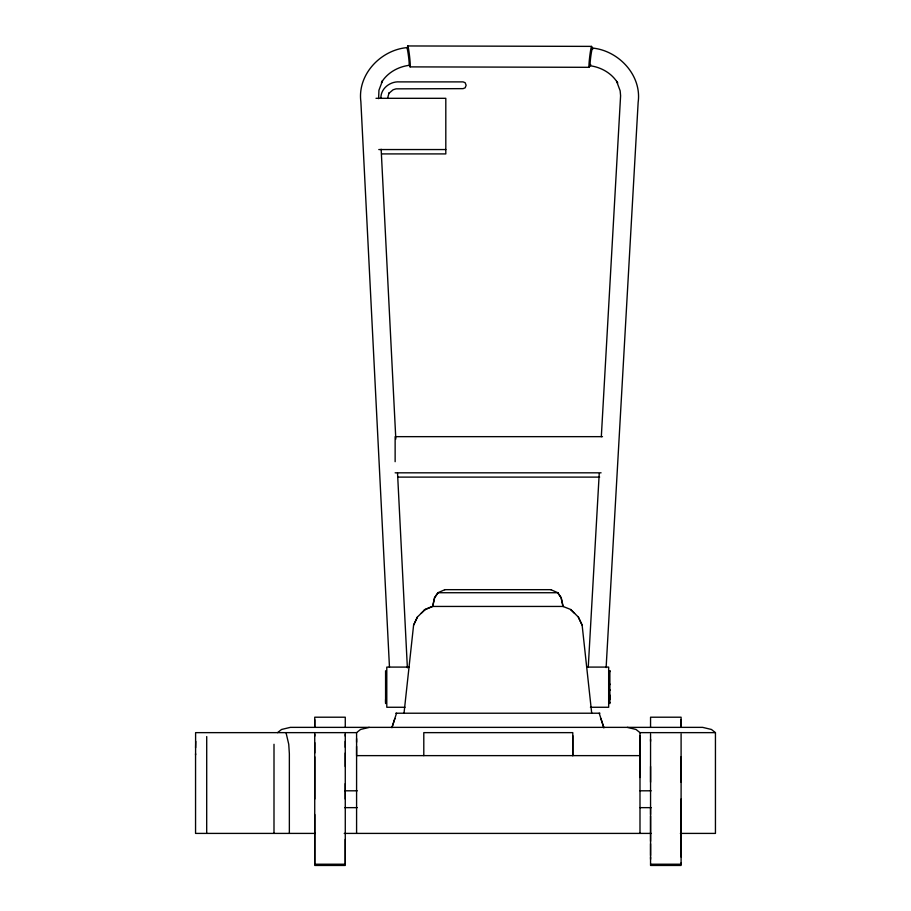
<?xml version="1.0" encoding="UTF-8"?>
<svg xmlns="http://www.w3.org/2000/svg" width="911" height="911" viewBox="0 0 911 911"><rect width="100%" height="100%" fill="white"/><g stroke="black" fill="none" stroke-linecap="round" stroke-linejoin="round"><path stroke-width="1.37" d="M195.592 754.843L195.603 732.638L356.588 732.638L360.54 729.472L369.24 727.365M314.739 862.922L314.739 814.525M314.739 799.061L314.739 756.813M314.739 752.987L314.739 742.636M314.739 736.122L314.739 733.902L314.739 865.45L345.269 865.45L345.269 733.902L345.269 736.122M314.739 719.736L314.739 727.137L314.739 717.208L345.269 717.208L345.269 727.137M345.269 839.384L345.269 864.22L314.739 864.22M345.269 799.061L345.269 783.597M345.269 766.481L345.269 752.987M345.269 747.327L345.269 741.349M356.588 746.428L356.588 755.629L639.989 755.629M356.588 742.249L356.588 738.627M385.581 702.483L385.581 699.523M609.869 703.588L609.869 702.483M609.869 699.523L609.869 695.082M609.869 690.379L609.869 683.99M609.869 671.646L609.869 670.769L609.869 684.673M639.989 833.406L639.989 732.638L636.037 729.472L627.337 727.365M650.556 859.289L650.556 856.978M650.556 855.52L650.556 843.745M650.556 841.308L650.556 815.926M650.556 814.525L650.556 807.499M650.556 782.196L650.556 766.481M650.556 741.349L650.556 739.322M681.098 856.978L681.098 799.061M681.098 782.196L681.098 756.813M681.098 719.736L681.098 727.137L681.098 717.208L650.556 717.208L650.556 727.137M195.592 747.783L195.74 741.338M206.717 736.555L206.695 833.406M274.006 744.276L273.995 833.406M588.278 666.829L599.222 473.663M601.317 436.733L620.596 95.723L620.152 90.781L616.645 81.375L617.715 83.049C611.919 73.347 601.294 67.266 590.237 65.774M606.122 667.604L638.155 102.305C641.925 75.306 618.74 50.652 592.514 48.055M380.9 98.297C380.559 88.561 390.159 81.204 399.439 81.888L463.073 81.888L465.157 82.719L466.125 85.27L465.157 87.809L463.073 88.64L396.069 88.845L393.108 89.768L388.644 93.548L389.043 92.933L387.653 98.001M404.017 713.222L413.594 625.128L417.432 616.986L424.925 609.675L421.133 613.342M432.6 606.441L434.513 597.696L437.906 592.731L444.91 589.668M394.884 718.494L391.912 727.707L396.536 713.222M413.594 625.128L417.443 616.986M438.077 592.731L434.661 597.696L432.736 606.441L424.856 609.732M277.559 732.638L281.556 729.472L290.358 727.365L702.643 727.365L711.445 729.472L715.442 732.638L715.442 833.406L680.369 833.406M424.355 609.732L432.258 606.441L563.465 606.441M407.729 45.96L591.615 46.381M410.109 66.89L589.132 67.312M376.004 98.308L445.809 98.308L445.809 153.913L381.584 153.913M378.794 149.552L445.809 149.552M602.49 436.654L395.135 436.654L395.135 461.695M395.135 472.82L601.078 472.82M397.982 477.113L599.654 477.113M444.67 589.668L551.053 589.668M437.633 592.731L558.09 592.731M409.233 667.091L386.788 667.091L386.788 707.266L405.031 707.266M587.618 667.091L608.662 667.091L608.662 707.266L590.419 707.266M395.795 713.222L599.939 713.222M639.989 732.638L715.442 732.638M344.688 790.805L357.214 790.805M640.012 790.805L651.137 790.805M344.688 807.647L357.214 807.647M640.012 807.647L651.137 807.647M315.377 833.406L195.558 833.406L195.558 753.727M344.221 833.406L651.194 833.406M650.556 864.22L681.098 864.22L681.098 733.902M571.368 609.732L562.964 606.441L561.074 597.696L557.646 592.731M550.813 589.668L557.817 592.731L561.21 597.696L563.123 606.441M570.798 609.675L578.28 616.986L582.129 625.128L591.706 713.222M570.89 609.698L574.59 613.342M578.291 616.986L582.129 625.162M286.02 732.638L288.741 744.264L289.356 753.727L289.356 833.406M599.199 713.222L603.902 727.707M600.839 718.494L603.811 727.707M381.151 149.279L395.818 439.091M397.538 473.185L407.376 667.82M389.464 667.091L360.87 101.668C357.271 74.622 380.57 50.094 406.818 47.623A8.928 0.615 82.8 0 1 408.549 56.641A8.928 0.615 82.8 0 1 409.016 65.353C397.936 66.788 387.289 72.823 381.436 82.502L382.495 80.828L378.942 90.212L378.612 98.65M681.098 862.922L681.098 865.45L650.556 865.45L650.556 733.902M639.989 735.667L639.989 777.504M609.869 689.684L609.869 702.723M572.78 735.667L572.78 755.629L572.78 732.638L423.797 732.638L423.797 755.629M385.581 670.769L385.581 703.588M356.588 732.638L356.588 833.406M407.559 47.349A10.545 0.66 83.5 0 1 408.675 49.741A10.545 0.66 83.5 0 1 410.201 63.246A10.545 0.66 83.5 0 1 409.608 65.41M590.715 64.51A8.928 0.638 -82.6 0 1 590.715 57.063A8.928 0.638 -82.6 0 1 592.697 49.171M589.656 65.82A10.545 0.683 -83.2 0 1 589.041 63.668A10.545 0.683 -83.2 0 1 590.635 50.173A10.545 0.683 -83.2 0 1 591.786 47.782"/></g></svg>
